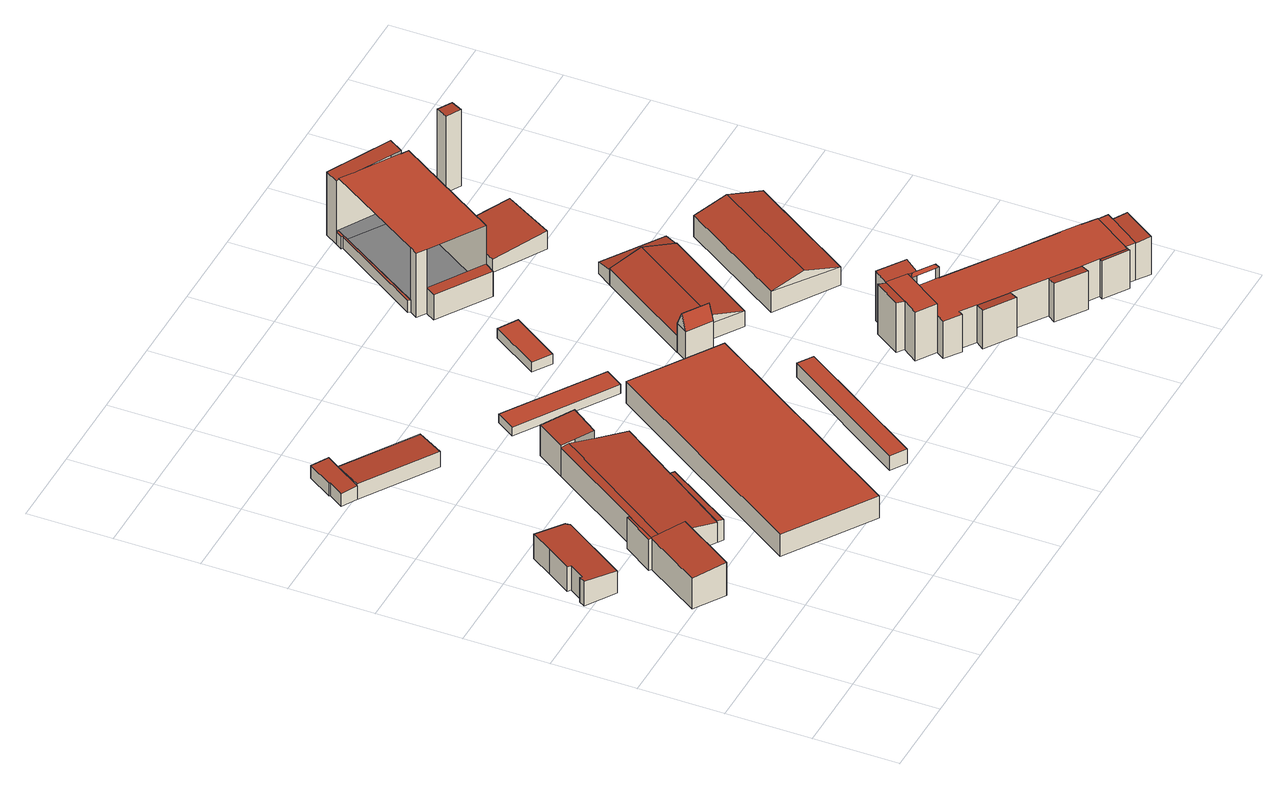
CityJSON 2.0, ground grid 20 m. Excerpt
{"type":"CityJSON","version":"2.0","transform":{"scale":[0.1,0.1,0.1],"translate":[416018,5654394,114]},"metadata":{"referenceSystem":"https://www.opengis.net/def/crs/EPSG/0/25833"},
"CityObjects":{
"building1":{"type":"Building","attributes":{"Dachtyp_tdc":"tdcPolyFlatRoof","Gemeindeschluessel":14612000,"Dachneigung":3.81,"QualitaetDacherkennung":83,"Geometrietyp2DReferenz":"3000","measuredHeight":6.52,"function":"31001_2000","roofType":"2100"},"geometry":[{"type":"Solid","lod":"2","boundaries":[[[[0,1,2,3]],[[1,4,5,2]],[[4,6,7,5]],[[6,8,9,7]],[[8,10,11,9]],[[10,12,13,11]],[[12,14,15,13]],[[14,16,17,15]],[[16,18,19,17]],[[18,0,3,19]],[[18,16,14,12,10,8,6,4,1,0]],[[3,2,5,7,9,11,13,15,17,19]]]],"semantics":{"surfaces":[{"type":"WallSurface"},{"type":"RoofSurface"},{"type":"GroundSurface"}],"values":[[0,0,0,0,0,0,0,0,0,0,1,2]]}}]},
"building2":{"type":"Building","attributes":{"Gemeindeschluessel":14612000,"Geometrietyp2DReferenz":"3000","function":"31001_2000","roofType":"9999"},"children":["building2-1","building2-2","building2-3","building2-4","building2-5"]},
"building2-1":{"type":"BuildingPart","attributes":{"Dachtyp_tdc":"tdcPolyFlatRoof","Dachneigung":0,"QualitaetDacherkennung":58,"Geometrietyp2DReferenz":"3000","measuredHeight":8.17,"roofType":"1000"},"parents":["building2"],"geometry":[{"type":"MultiSurface","lod":"2","boundaries":[[[20,21,22,23,24]],[[21,25,26,22]],[[25,27,28,29,26]],[[27,25,21,20]],[[23,22,26,29,30]]],"semantics":{"surfaces":[{"type":"WallSurface"},{"type":"RoofSurface"},{"type":"GroundSurface"}],"values":[0,0,0,1,2]}}]},
"building2-2":{"type":"BuildingPart","attributes":{"Dachtyp_tdc":"tdcPolyFlatRoof","Dachneigung":4.84,"QualitaetDacherkennung":70,"Geometrietyp2DReferenz":"3000","measuredHeight":8.79,"roofType":"2100"},"parents":["building2"],"geometry":[{"type":"MultiSurface","lod":"2","boundaries":[[[31,32,33,34,35]],[[32,36,37,33]],[[36,38,39,40,37]],[[36,32,31,38]],[[40,41,34,33,37]]],"semantics":{"surfaces":[{"type":"WallSurface"},{"type":"RoofSurface"},{"type":"GroundSurface"}],"values":[0,0,0,1,2]}}]},
"building2-3":{"type":"BuildingPart","attributes":{"Dachtyp_tdc":"tdcPolyFlatRoof","Dachneigung":4.91,"QualitaetDacherkennung":83,"Geometrietyp2DReferenz":"3000","measuredHeight":8.79,"roofType":"2100"},"parents":["building2"],"geometry":[{"type":"MultiSurface","lod":"2","boundaries":[[[42,43,44,45,46]],[[43,47,48,44]],[[47,24,23,48]],[[24,49,50,30,23]],[[24,47,43,42,49]],[[30,51,45,44,48,23]]],"semantics":{"surfaces":[{"type":"WallSurface"},{"type":"RoofSurface"},{"type":"GroundSurface"}],"values":[0,0,0,0,1,2]}}]},
"building2-4":{"type":"BuildingPart","attributes":{"Dachtyp_tdc":"tdcGableRoof","Dachneigung":10.09,"QualitaetDacherkennung":18,"Geometrietyp2DReferenz":"3000","measuredHeight":7.83,"roofType":"3100"},"parents":["building2"],"geometry":[{"type":"MultiSurface","lod":"2","boundaries":[[[52,35,34,53]],[[39,54,55,40]],[[54,56,57,55]],[[58,46,45,59]],[[28,52,53,29]],[[60,46,58,56,54,39,61]],[[61,35,52,28,50,60]],[[53,34,41,40,55,57,59,45,51,30,29]]],"semantics":{"surfaces":[{"type":"WallSurface"},{"type":"RoofSurface"},{"type":"GroundSurface"}],"values":[0,0,0,0,0,1,1,2]}}]},
"building2-5":{"type":"BuildingPart","attributes":{"Dachtyp_tdc":"tdcPolyFlatRoof","Dachneigung":5.18,"QualitaetDacherkennung":69,"Geometrietyp2DReferenz":"3000","measuredHeight":5.61,"roofType":"2100"},"parents":["building2"],"geometry":[{"type":"MultiSurface","lod":"2","boundaries":[[[62,63,58,59,64]],[[65,66,67,57,56]],[[66,62,64,67]],[[66,65,63,62]],[[64,59,57,67]]],"semantics":{"surfaces":[{"type":"WallSurface"},{"type":"RoofSurface"},{"type":"GroundSurface"}],"values":[0,0,0,1,2]}}]},
"building3":{"type":"Building","attributes":{"Dachtyp_tdc":"tdcPolyFlatRoof","Gemeindeschluessel":14612000,"Dachneigung":4.25,"QualitaetDacherkennung":59,"Geometrietyp2DReferenz":"3000","measuredHeight":3.64,"function":"31001_2000","roofType":"2100"},"geometry":[{"type":"Solid","lod":"2","boundaries":[[[[68,69,70,71]],[[69,72,73,70]],[[72,74,75,73]],[[74,76,77,75]],[[76,78,79,77]],[[78,80,81,79]],[[80,68,71,81]],[[80,78,76,74,72,69,68]],[[71,70,73,75,77,79,81]]]],"semantics":{"surfaces":[{"type":"WallSurface"},{"type":"RoofSurface"},{"type":"GroundSurface"}],"values":[[0,0,0,0,0,0,0,1,2]]}}]},
"building4":{"type":"Building","attributes":{"Dachtyp_tdc":"tdcPolyFlatRoof","Gemeindeschluessel":14612000,"Dachneigung":3.93,"QualitaetDacherkennung":73,"Geometrietyp2DReferenz":"3000","measuredHeight":4.07,"function":"31001_2000","roofType":"2100"},"geometry":[{"type":"Solid","lod":"2","boundaries":[[[[82,83,84,85]],[[86,87,81,71]],[[87,82,85,81]],[[87,86,83,82]],[[85,84,71,81]],[[83,86,71,84]]]],"semantics":{"surfaces":[{"type":"WallSurface"},{"type":"RoofSurface"},{"type":"GroundSurface"}],"values":[[0,0,0,1,2,0]]}}]},
"building5":{"type":"Building","attributes":{"Dachtyp_tdc":"tdcPolyFlatRoof","Gemeindeschluessel":14612000,"Dachneigung":0,"QualitaetDacherkennung":64,"Geometrietyp2DReferenz":"3000","measuredHeight":5.8,"function":"31001_2000","roofType":"1000"},"geometry":[{"type":"Solid","lod":"2","boundaries":[[[[88,89,90,91]],[[89,92,93,90]],[[92,94,95,93]],[[94,88,91,95]],[[94,92,89,88]],[[91,90,93,95]]]],"semantics":{"surfaces":[{"type":"WallSurface"},{"type":"RoofSurface"},{"type":"GroundSurface"}],"values":[[0,0,0,0,1,2]]}}]},
"building6":{"type":"Building","attributes":{"Dachtyp_tdc":"tdcPolyFlatRoof","Gemeindeschluessel":14612000,"Dachneigung":0,"QualitaetDacherkennung":84,"Geometrietyp2DReferenz":"3000","measuredHeight":2.25,"function":"31001_2000","roofType":"1000"},"geometry":[{"type":"Solid","lod":"2","boundaries":[[[[96,97,98,99]],[[97,100,101,98]],[[100,102,103,101]],[[102,96,99,103]],[[102,100,97,96]],[[99,98,101,103]]]],"semantics":{"surfaces":[{"type":"WallSurface"},{"type":"RoofSurface"},{"type":"GroundSurface"}],"values":[[0,0,0,0,1,2]]}}]},
"building7":{"type":"Building","attributes":{"Dachtyp_tdc":"tdcPolyFlatRoof","Gemeindeschluessel":14612000,"Dachneigung":0,"QualitaetDacherkennung":86,"Geometrietyp2DReferenz":"3000","measuredHeight":3.81,"function":"31001_2000","roofType":"1000"},"geometry":[{"type":"Solid","lod":"2","boundaries":[[[[104,105,106,107]],[[105,108,109,106]],[[108,110,111,109]],[[110,104,107,111]],[[110,108,105,104]],[[107,106,109,111]]]],"semantics":{"surfaces":[{"type":"WallSurface"},{"type":"RoofSurface"},{"type":"GroundSurface"}],"values":[[0,0,0,0,1,2]]}}]},
"building8":{"type":"Building","attributes":{"Dachtyp_tdc":"tdcPolyFlatRoof","Gemeindeschluessel":14612000,"Dachneigung":2.6,"QualitaetDacherkennung":88,"Geometrietyp2DReferenz":"3000","measuredHeight":2.77,"function":"31001_2000","roofType":"2100"},"geometry":[{"type":"Solid","lod":"2","boundaries":[[[[112,113,114,115]],[[113,116,117,114]],[[116,118,119,117]],[[118,112,115,119]],[[118,116,113,112]],[[115,114,117,119]]]],"semantics":{"surfaces":[{"type":"WallSurface"},{"type":"RoofSurface"},{"type":"GroundSurface"}],"values":[[0,0,0,0,1,2]]}}]},
"building9":{"type":"Building","attributes":{"Dachtyp_tdc":"tdcFreeFormRoof","Gemeindeschluessel":14612000,"Dachneigung":66.05,"QualitaetDacherkennung":8,"Geometrietyp2DReferenz":"3000","measuredHeight":11.31,"function":"31001_2000","roofType":"5000"},"geometry":[{"type":"Solid","lod":"2","boundaries":[[[[120,121,122,123]],[[121,124,125,122]],[[124,126,127,125]],[[126,120,123,127]],[[128,126,124]],[[129,128,124,121]],[[129,121,120]],[[128,129,120,126]],[[123,122,125,127]]]],"semantics":{"surfaces":[{"type":"WallSurface"},{"type":"RoofSurface"},{"type":"GroundSurface"}],"values":[[0,0,0,0,0,1,0,1,2]]}}]},
"building10":{"type":"Building","attributes":{"Dachtyp_tdc":"tdcFreeFormRoof","Gemeindeschluessel":14612000,"Dachneigung":16.53,"QualitaetDacherkennung":89,"Geometrietyp2DReferenz":"3000","measuredHeight":6.73,"function":"31001_2000","roofType":"5000"},"geometry":[{"type":"Solid","lod":"2","boundaries":[[[[130,131,132,133]],[[131,134,135,132]],[[134,136,137,135]],[[136,130,133,137]],[[138,139,131,130]],[[136,134,139,138]],[[134,131,139]],[[130,136,138]],[[133,132,135,137]]]],"semantics":{"surfaces":[{"type":"WallSurface"},{"type":"RoofSurface"},{"type":"GroundSurface"}],"values":[[0,0,0,0,1,1,0,0,2]]}}]},
"building11":{"type":"Building","attributes":{"Gemeindeschluessel":14612000,"Geometrietyp2DReferenz":"3000","function":"31001_2000","roofType":"9999"},"children":["building11-1","building11-2","building11-3","building11-4"]},
"building11-1":{"type":"BuildingPart","attributes":{"Dachtyp_tdc":"tdcPolyFlatRoof","Dachneigung":4.06,"QualitaetDacherkennung":52,"Geometrietyp2DReferenz":"3000","measuredHeight":17.77,"roofType":"2100"},"parents":["building11"],"geometry":[{"type":"MultiSurface","lod":"2","boundaries":[[[140,141,142,143,144]],[[141,145,146,142]],[[145,147,148,149,146]],[[147,145,141,140,150,151]],[[143,142,146,149,152]]],"semantics":{"surfaces":[{"type":"WallSurface"},{"type":"RoofSurface"},{"type":"GroundSurface"}],"values":[0,0,0,1,2]}}]},
"building11-2":{"type":"BuildingPart","attributes":{"Dachtyp_tdc":"tdcPolyFlatRoof","Dachneigung":0,"QualitaetDacherkennung":0,"Geometrietyp2DReferenz":"3000","measuredHeight":3.07,"roofType":"9999"},"parents":["building11"],"geometry":[{"type":"MultiSurface","lod":"2","boundaries":[[[153,154,144,155,156,157]],[[157,156,158,159]],[[156,155,160,158]],[[155,144,143,160]],[[153,157,159,161]],[[159,158,160,143,152,161]],[[152,143,144,154]],[[161,152,154,153]]],"semantics":{"surfaces":[{"type":"RoofSurface"},{"type":"WallSurface"},{"type":"GroundSurface"},{"type":"ClosureSurface","isClosure":"1","QuelleClosure":"LoD1Solid"}],"values":[0,1,1,1,1,2,3,3]}}]},
"building11-3":{"type":"BuildingPart","attributes":{"Dachtyp_tdc":"tdcPolyFlatRoof","Dachneigung":0,"QualitaetDacherkennung":36,"Geometrietyp2DReferenz":"3000","measuredHeight":16.98,"roofType":"1000"},"parents":["building11"],"geometry":[{"type":"MultiSurface","lod":"2","boundaries":[[[162,163,164,165,166]],[[167,168,169,170,171]],[[168,172,153,161,169]],[[148,162,166,149]],[[148,151,173,172,168,167,163,162]],[[166,165,170,169,161,152,149]]],"semantics":{"surfaces":[{"type":"WallSurface"},{"type":"RoofSurface"},{"type":"GroundSurface"}],"values":[0,0,0,0,1,2]}}]},
"building11-4":{"type":"BuildingPart","attributes":{"Dachtyp_tdc":"tdcPolyFlatRoof","Dachneigung":3.25,"QualitaetDacherkennung":75,"Geometrietyp2DReferenz":"3000","measuredHeight":6.77,"roofType":"2100"},"parents":["building11"],"geometry":[{"type":"MultiSurface","lod":"2","boundaries":[[[174,171,170,175]],[[164,176,177,165]],[[176,174,175,177]],[[176,164,171,174]],[[175,170,165,177]]],"semantics":{"surfaces":[{"type":"WallSurface"},{"type":"RoofSurface"},{"type":"GroundSurface"}],"values":[0,0,0,1,2]}}]},
"building12":{"type":"Building","attributes":{"Gemeindeschluessel":14612000,"Geometrietyp2DReferenz":"3000","function":"31001_9998","roofType":"9999"},"children":["building12-1","building12-2","building12-3","building12-4","building12-5","building12-6","building12-7","building12-8","building12-9","building12-10","building12-11","building12-12"]},
"building12-1":{"type":"BuildingPart","attributes":{"Dachtyp_tdc":"tdcPolyFlatRoof","Dachneigung":4.37,"QualitaetDacherkennung":56,"Geometrietyp2DReferenz":"3000","measuredHeight":9.98,"roofType":"2100"},"parents":["building12"],"geometry":[{"type":"MultiSurface","lod":"2","boundaries":[[[178,179,180,181]],[[182,183,184,185]],[[183,178,181,184]],[[183,182,179,178]],[[181,180,185,184]]],"semantics":{"surfaces":[{"type":"WallSurface"},{"type":"RoofSurface"},{"type":"GroundSurface"}],"values":[0,0,0,1,2]}}]},
"building12-2":{"type":"BuildingPart","attributes":{"Dachtyp_tdc":"tdcPolyFlatRoof","Dachneigung":0,"QualitaetDacherkennung":64,"Geometrietyp2DReferenz":"3000","measuredHeight":9.77,"roofType":"1000"},"parents":["building12"],"geometry":[{"type":"MultiSurface","lod":"2","boundaries":[[[186,187,188,189]],[[187,190,182,185,188]],[[191,192,193,180,179]],[[192,191,190,187,186]],[[189,188,185,180,193]]],"semantics":{"surfaces":[{"type":"WallSurface"},{"type":"RoofSurface"},{"type":"GroundSurface"}],"values":[0,0,0,1,2]}}]},
"building12-3":{"type":"BuildingPart","attributes":{"Dachtyp_tdc":"tdcPolyFlatRoof","Dachneigung":16.49,"QualitaetDacherkennung":52,"Geometrietyp2DReferenz":"3000","measuredHeight":3.53,"roofType":"2100"},"parents":["building12"],"geometry":[{"type":"MultiSurface","lod":"2","boundaries":[[[194,195,196,197]],[[195,198,199,196]],[[198,200,201,199]],[[200,198,195,194]],[[197,196,199,201]]],"semantics":{"surfaces":[{"type":"WallSurface"},{"type":"RoofSurface"},{"type":"GroundSurface"}],"values":[0,0,0,1,2]}}]},
"building12-4":{"type":"BuildingPart","attributes":{"Dachtyp_tdc":"tdcPolyFlatRoof","Dachneigung":0,"QualitaetDacherkennung":76,"Geometrietyp2DReferenz":"3000","measuredHeight":12.73,"roofType":"1000"},"parents":["building12"],"geometry":[{"type":"MultiSurface","lod":"2","boundaries":[[[202,203,204,205]],[[203,206,204]],[[207,202,205,208,209]],[[207,210,211,203,202]],[[205,204,212,213,214,208]]],"semantics":{"surfaces":[{"type":"WallSurface"},{"type":"RoofSurface"},{"type":"GroundSurface"}],"values":[0,0,0,1,2]}}]},
"building12-5":{"type":"BuildingPart","attributes":{"Dachtyp_tdc":"tdcPolyFlatRoof","Dachneigung":9.95,"QualitaetDacherkennung":64,"Geometrietyp2DReferenz":"3000","measuredHeight":10.18,"roofType":"2100"},"parents":["building12"],"geometry":[{"type":"MultiSurface","lod":"2","boundaries":[[[215,216,217,218]],[[216,219,220,217]],[[219,221,222,220]],[[221,219,216,215]],[[218,217,220,222]]],"semantics":{"surfaces":[{"type":"WallSurface"},{"type":"RoofSurface"},{"type":"GroundSurface"}],"values":[0,0,0,1,2]}}]},
"building12-6":{"type":"BuildingPart","attributes":{"Dachtyp_tdc":"tdcPolyFlatRoof","Dachneigung":13.82,"QualitaetDacherkennung":75,"Geometrietyp2DReferenz":"3000","measuredHeight":13.15,"roofType":"2100"},"parents":["building12"],"geometry":[{"type":"MultiSurface","lod":"2","boundaries":[[[204,223,224,225,212]],[[226,227,228,206,229]],[[206,228,223,204]],[[228,227,224,223]],[[227,226,225,224]],[[226,229,212,225]]],"semantics":{"surfaces":[{"type":"GroundSurface"},{"type":"RoofSurface"},{"type":"WallSurface"}],"values":[0,1,2,2,2,2]}}]},
"building12-7":{"type":"BuildingPart","attributes":{"Dachtyp_tdc":"tdcPolyFlatRoof","Dachneigung":9.23,"QualitaetDacherkennung":65,"Geometrietyp2DReferenz":"3000","measuredHeight":10.13,"roofType":"2100"},"parents":["building12"],"geometry":[{"type":"MultiSurface","lod":"2","boundaries":[[[230,231,232,233]],[[231,234,235,232]],[[236,237,238,239]],[[237,230,233,238]],[[237,236,234,231,230]],[[233,232,235,239,238]]],"semantics":{"surfaces":[{"type":"WallSurface"},{"type":"RoofSurface"},{"type":"GroundSurface"}],"values":[0,0,0,0,1,2]}}]},
"building12-8":{"type":"BuildingPart","attributes":{"Dachtyp_tdc":"tdcPolyFlatRoof","Dachneigung":0,"QualitaetDacherkennung":71,"Geometrietyp2DReferenz":"3000","measuredHeight":9.88,"roofType":"1000"},"parents":["building12"],"geometry":[{"type":"MultiSurface","lod":"2","boundaries":[[[240,241,232,235,234]],[[241,242,218,232]],[[242,215,218]],[[243,222,221]],[[243,244,245,222]],[[244,246,247,245]],[[246,248,249,247]],[[248,209,208,249]],[[250,251,252,253,254]],[[255,256,194,197,257,258]],[[259,260,186,189,201,200]],[[261,262,263,264,193,192]],[[265,266,239,267,268]],[[266,236,239]],[[266,265,262,261,260,259,256,255,251,250,269,209,248,246,244,243,242,241,240]],[[235,232,218,222,245,247,249,208,214,254,253,257,197,201,189,193,264,267,239]]],"semantics":{"surfaces":[{"type":"WallSurface"},{"type":"RoofSurface"},{"type":"GroundSurface"}],"values":[0,0,0,0,0,0,0,0,0,0,0,0,0,0,1,2]}}]},
"building12-9":{"type":"BuildingPart","attributes":{"Dachtyp_tdc":"tdcPolyFlatRoof","Dachneigung":16.66,"QualitaetDacherkennung":50,"Geometrietyp2DReferenz":"3000","measuredHeight":3.53,"roofType":"2100"},"parents":["building12"],"geometry":[{"type":"MultiSurface","lod":"2","boundaries":[[[270,271,272,273]],[[271,258,257,272]],[[252,270,273,253]],[[252,258,271,270]],[[273,272,257,253]]],"semantics":{"surfaces":[{"type":"WallSurface"},{"type":"RoofSurface"},{"type":"GroundSurface"}],"values":[0,0,0,1,2]}}]},
"building12-10":{"type":"BuildingPart","attributes":{"Dachtyp_tdc":"tdcFreeFormRoof","Dachneigung":38.3,"QualitaetDacherkennung":10,"Geometrietyp2DReferenz":"3000","measuredHeight":13.18,"roofType":"5000"},"parents":["building12"],"geometry":[{"type":"MultiSurface","lod":"2","boundaries":[[[274,275,250,254,276]],[[277,278,274,279]],[[277,279,280]],[[278,277,280,275]],[[278,275,274]],[[254,214,213,281,276]]],"semantics":{"surfaces":[{"type":"WallSurface"},{"type":"RoofSurface"},{"type":"GroundSurface"}],"values":[0,1,1,1,1,2]}}]},
"building12-11":{"type":"BuildingPart","attributes":{"Dachtyp_tdc":"tdcPolyFlatRoof","Dachneigung":6.67,"QualitaetDacherkennung":65,"Geometrietyp2DReferenz":"3000","measuredHeight":13.05,"roofType":"2100"},"parents":["building12"],"geometry":[{"type":"MultiSurface","lod":"2","boundaries":[[[282,283,284,212]],[[283,285,286,284]],[[285,287,281,286]],[[285,283,282,288,287]],[[281,213,212,284,286]]],"semantics":{"surfaces":[{"type":"WallSurface"},{"type":"RoofSurface"},{"type":"GroundSurface"}],"values":[0,0,0,1,2]}}]},
"building12-12":{"type":"BuildingPart","attributes":{"Dachtyp_tdc":"tdcPolyFlatRoof","Dachneigung":24.37,"QualitaetDacherkennung":56,"Geometrietyp2DReferenz":"3000","measuredHeight":10.22,"roofType":"2100"},"parents":["building12"],"geometry":[{"type":"MultiSurface","lod":"2","boundaries":[[[289,268,267,290]],[[263,291,292,264]],[[291,289,290,292]],[[291,263,268,289]],[[290,267,264,292]]],"semantics":{"surfaces":[{"type":"WallSurface"},{"type":"RoofSurface"},{"type":"GroundSurface"}],"values":[0,0,0,1,2]}}]},
"building13":{"type":"Building","attributes":{"Dachtyp_tdc":"tdcPolyFlatRoof","Gemeindeschluessel":14612000,"Dachneigung":9.66,"QualitaetDacherkennung":69,"Geometrietyp2DReferenz":"3000","measuredHeight":3.9,"function":"31001_2000","roofType":"2100"},"geometry":[{"type":"Solid","lod":"2","boundaries":[[[[293,294,295,132]],[[294,296,297,295]],[[296,298,135,297]],[[298,293,132,135]],[[298,296,294,293]],[[132,295,297,135]]]],"semantics":{"surfaces":[{"type":"WallSurface"},{"type":"RoofSurface"},{"type":"GroundSurface"}],"values":[[0,0,0,0,1,2]]}}]},
"building14":{"type":"Building","attributes":{"Dachtyp_tdc":"tdcPolyFlatRoof","Gemeindeschluessel":14612000,"Dachneigung":4.82,"QualitaetDacherkennung":90,"Geometrietyp2DReferenz":"3000","measuredHeight":4.67,"function":"31001_2000","roofType":"2100"},"geometry":[{"type":"Solid","lod":"2","boundaries":[[[[299,300,301,302]],[[300,303,304,301]],[[303,305,306,304]],[[305,299,302,306]],[[305,303,300,299]],[[302,301,304,306]]]],"semantics":{"surfaces":[{"type":"WallSurface"},{"type":"RoofSurface"},{"type":"GroundSurface"}],"values":[[0,0,0,0,1,2]]}}]},
"building15":{"type":"Building","attributes":{"Dachtyp_tdc":"tdcGableRoof","Gemeindeschluessel":14612000,"Dachneigung":17.49,"QualitaetDacherkennung":53,"Geometrietyp2DReferenz":"3000","measuredHeight":7.56,"function":"31001_2000","roofType":"3100"},"geometry":[{"type":"Solid","lod":"2","boundaries":[[[[307,308,309,310]],[[308,311,312,309]],[[311,313,314,312]],[[308,307,315]],[[313,311,316]],[[307,313,316,315]],[[311,308,315,316]],[[314,310,309,312]],[[313,307,310,314]]]],"semantics":{"surfaces":[{"type":"WallSurface"},{"type":"RoofSurface"},{"type":"GroundSurface"}],"values":[[0,0,0,0,0,1,1,2,0]]}}]},
"building16":{"type":"Building","attributes":{"Dachtyp_tdc":"tdcPolyFlatRoof","Gemeindeschluessel":14612000,"Dachneigung":5.66,"QualitaetDacherkennung":48,"Geometrietyp2DReferenz":"3000","measuredHeight":20.21,"function":"31001_2000","roofType":"2100"},"geometry":[{"type":"Solid","lod":"2","boundaries":[[[[317,318,319,320]],[[318,321,322,319]],[[321,323,324,322]],[[323,317,320,324]],[[323,321,318,317]],[[320,319,322,324]]]],"semantics":{"surfaces":[{"type":"WallSurface"},{"type":"RoofSurface"},{"type":"GroundSurface"}],"values":[[0,0,0,0,1,2]]}}]}
},
"vertices":[
[102,777,77],[167,735,72],[167,735,12],[102,777,12],[170,724,71],[170,724,12],[70,571,71],[70,571,12],[2,615,77],[2,615,12],[11,629,77],[11,629,12],[15,626,76],[15,626,12],[39,662,76],[39,662,12],[31,667,77],[31,667,12],[69,725,77],[69,725,12],
[175,540,92],[169,544,92],[169,544,10],[175,540,10],[175,540,90],[217,616,92],[217,616,10],[222,613,92],[222,613,84],[222,613,10],[177,543,10],
[379,843,91],[423,910,91],[423,910,10],[379,843,10],[379,843,84],[492,863,98],[492,863,10],[446,797,98],[446,797,77],[446,797,10],[396,831,10],
[248,497,98],[160,362,98],[160,362,10],[248,497,10],[248,497,77],[90,408,90],[90,408,10],[177,543,90],[177,543,84],[195,531,10],
[226,610,85],[226,610,10],[516,749,62],[516,749,10],[421,611,63],[421,611,10],[314,454,63],[314,454,10],[195,531,88],[396,831,88],
[327,446,64],[314,454,66],[327,446,10],[421,611,65],[430,605,64],[430,605,10],
[130,1193,47],[95,1214,44],[95,1214,11],[130,1193,11],[118,1250,44],[118,1250,11],[116,1251,44],[116,1251,11],[155,1311,44],[155,1311,11],[191,1287,47],[191,1287,11],[172,1258,47],[172,1258,11],
[343,1147,46],[300,1082,52],[300,1082,11],[343,1147,11],[130,1193,52],[172,1258,46],
[529,183,68],[326,316,68],[326,316,10],[529,183,10],[658,821,68],[658,821,10],[860,689,68],[860,689,10],
[453,988,38],[482,1032,38],[482,1032,15],[453,988,15],[706,886,38],[706,886,15],[677,843,38],[677,843,15],
[718,206,49],[682,229,49],[682,229,11],[718,206,11],[884,535,49],[884,535,11],[919,512,49],[919,512,11],
[708,1013,41],[666,1041,39],[666,1041,14],[708,1013,14],[739,1154,39],[739,1154,14],[782,1126,41],[782,1126,14],
[836,767,89],[854,795,89],[854,795,13],[836,767,13],[911,758,89],[911,758,13],[893,730,89],[893,730,13],[902,744,126],[845,781,126],
[854,795,56],[1001,1017,56],[1001,1017,12],[854,795,12],[1139,927,53],[1139,927,12],[992,704,53],[992,704,12],[919,752,79],[1066,975,79],
[891,1593,176],[910,1623,176],[910,1623,9],[891,1593,9],[891,1593,40],[1049,1541,187],[1049,1541,9],[1027,1506,187],[1027,1506,179],[1027,1506,9],[897,1589,176],[932,1567,179],[897,1589,9],
[749,1357,40],[897,1589,40],[880,1576,40],[884,1574,40],[745,1361,40],[884,1574,9],[745,1361,9],[880,1576,9],[749,1357,9],
[1043,1497,179],[882,1245,179],[882,1245,77],[882,1245,9],[1043,1497,9],[758,1324,179],[737,1338,179],[737,1338,9],[758,1324,9],[758,1324,77],[749,1357,179],[897,1589,179],
[744,1302,75],[744,1302,9],[868,1223,75],[868,1223,9],
[1504,10,112],[1473,31,109],[1473,31,12],[1504,10,12],[1527,109,109],[1557,89,112],[1557,89,12],[1527,109,12],
[1514,137,110],[1536,123,110],[1536,123,12],[1514,137,12],[1527,109,110],[1473,31,110],[1452,45,110],[1452,45,12],
[1440,188,43],[1447,199,47],[1447,199,12],[1440,188,12],[1490,170,48],[1490,170,12],[1483,159,43],[1483,159,12],
[1036,334,140],[1061,370,140],[1061,370,12],[1036,334,12],[1061,370,139],[1081,304,140],[1081,304,12],[1081,304,111],[1147,402,140],[1103,433,140],[1103,433,12],[1147,402,12],[1139,391,12],
[1213,197,110],[1199,177,114],[1199,177,12],[1213,197,12],[1131,223,114],[1131,223,12],[1145,243,110],[1145,243,12],
[1044,381,12],[1085,442,12],[1102,431,12],[1102,431,139],[1085,442,144],[1044,381,144],[1103,433,139],
[1275,126,114],[1289,145,110],[1289,145,12],[1275,126,12],[1289,146,110],[1289,146,12],[1356,100,110],[1343,80,114],[1343,80,12],[1356,100,12],
[1289,146,111],[1289,145,111],[1213,197,111],[1145,243,111],[1110,267,111],[1110,267,12],[1104,258,111],[1104,258,12],[1067,284,111],[1067,284,12],[1196,353,111],[1296,285,111],[1296,285,43],[1296,285,12],[1196,353,12],[1340,255,111],[1440,188,111],[1340,255,12],[1340,255,43],[1483,159,111],[1514,137,111],[1452,45,111],[1448,38,111],[1448,38,110],[1448,38,12],[1392,76,111],[1356,100,111],[1392,76,12],[1392,76,110],[1139,391,111],
[1304,296,48],[1347,267,48],[1347,267,12],[1304,296,12],
[1203,364,139],[1196,353,139],[1203,364,12],[1149,393,144],[1194,362,144],[1147,402,139],[1139,391,139],[1165,390,12],
[1103,433,138],[1125,465,143],[1125,465,12],[1187,423,143],[1187,423,12],[1165,390,138],[1147,402,138],
[1386,67,114],[1386,67,12],[1442,30,114],[1442,30,12],
[1001,1017,51],[1025,1054,43],[1025,1054,12],[1163,963,43],[1163,963,12],[1139,927,51],
[1002,1371,48],[1122,1302,60],[1122,1302,13],[1002,1371,13],[1055,1185,60],[1055,1185,13],[935,1254,48],[935,1254,13],
[1217,925,71],[1361,832,64],[1361,832,16],[1217,925,16],[1197,579,64],[1197,579,16],[1053,672,71],[1053,672,16],[1286,881,92],[1122,628,92],
[1185,1463,215],[1168,1434,218],[1168,1434,16],[1185,1463,16],[1135,1453,218],[1135,1453,16],[1152,1482,215],[1152,1482,16]
]}
